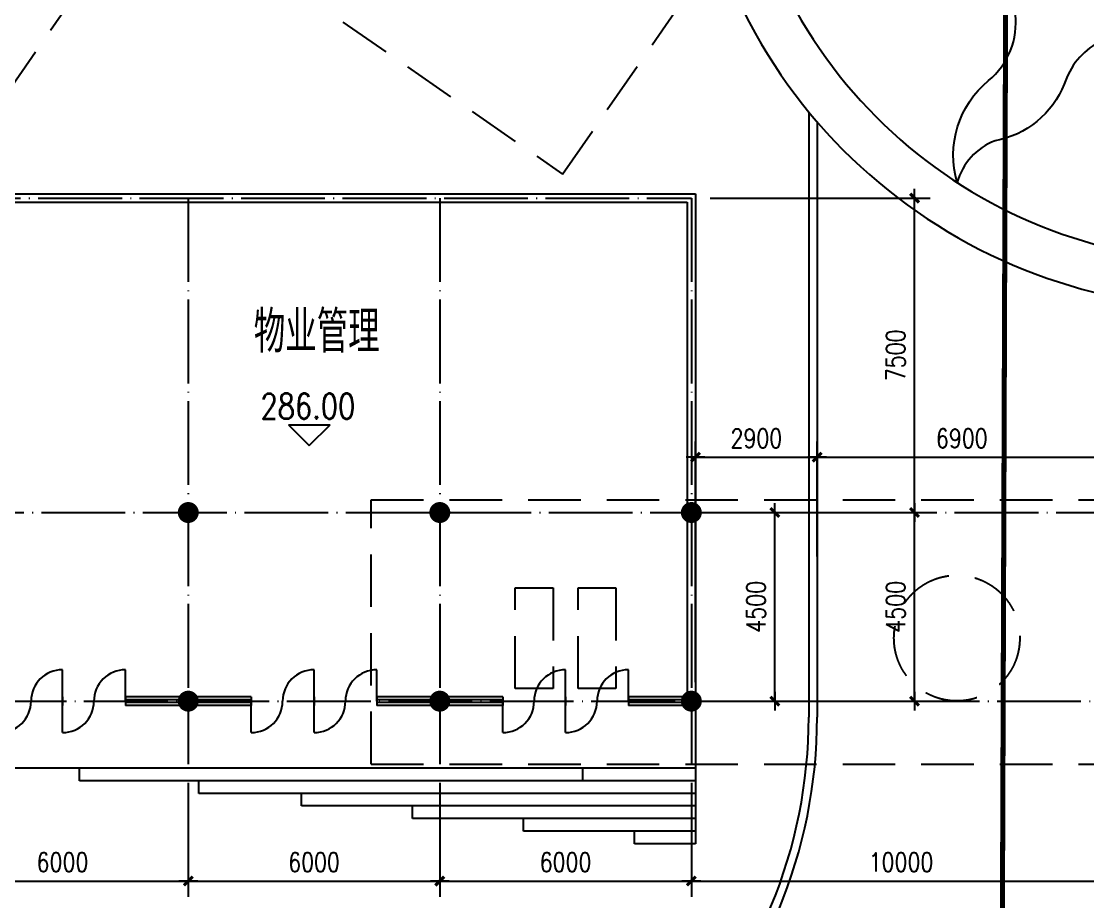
# Model space of a CAD drawing. Extents: x -335094 to -220327, y -102194 to 60595.
# Drawn here: x -300603 to -275169, y 15178 to 36178 of the extents above; entities that cross this region are included whole.
import ezdxf
from ezdxf.enums import TextEntityAlignment as Align

# ---------------------------------------------------------------- set-up
doc = ezdxf.new("R2010")
doc.units = 0
doc.header["$LTSCALE"] = 1000
doc.header["$MEASUREMENT"] = 0
for name, pattern in [('CENTER', [2, 1.25, -0.25, 0.25, -0.25]), ('DOTE', [2.42, 2, -0.2, 0.02, -0.2]), ('HIDDEN', [0.375, 0.25, -0.125])]:
    doc.linetypes.add(name, pattern=pattern)
doc.layers.get('0').update_dxf_attribs({"linetype": 'CONTINUOUS'})
doc.layers.get('DEFPOINTS').update_dxf_attribs({"linetype": 'CONTINUOUS'})
for name, color, linetype in [('3', 84, 'CONTINUOUS'), ('6', 12, 'CONTINUOUS'), ('BB', 5, 'CONTINUOUS'), ('COLUMN', 7, 'CONTINUOUS'), ('DOTE', 1, 'DOTE'), ('PUB_DIM', 84, 'CONTINUOUS'), ('PUB_TEXT', 7, 'CONTINUOUS'), ('WALL', 255, 'CONTINUOUS'), ('WINDOW', 84, 'CONTINUOUS'), ('WINDOW_TEXT', 7, 'CONTINUOUS')]:
    doc.layers.add(name, color=color, linetype=linetype)
doc.styles.add('_HZTXT', font='txt', dxfattribs={"width": 0.9, "bigfont": 'HZTXT'})
doc.styles.add('DIM_FONT', font='SIMPLEX', dxfattribs={"width": 0.8})
doc.styles.add('SIMPLEX', font='SIMPLEX.SHX')
doc.dimstyles.new('DIMN150', dxfattribs={"dimscale": 1.5, "dimtxt": 300, "dimasz": 1, "dimexe": 250, "dimexo": 300, "dimgap": 150, "dimtad": 1, "dimdec": 0, "dimlfac": 0.05, "dimzin": 0, "dimtxsty": 'DIM_FONT', "dimblk": '_DIMX', "dimblk1": '_DIMX', "dimblk2": '_DIMX', "dimsah": 1, "dimcen": 100, "dimdle": 250, "dimclrd": 3, "dimclre": 3, "dimclrt": 7, "dimazin": 3, "dimtfac": 1, "dimtdec": 0, "dimtix": 1, "dimtmove": 0, "dimatfit": 3, "dimtolj": 1, "dimtzin": 0})

# ---------------------------------------------------------------- blocks, each defined once
blk = doc.blocks.new('_DIMX')
blk.add_line((-150, 0), (150, 0))
at = {"const_width": 50}
blk.add_lwpolyline([(-70, -70), (70, 70)], dxfattribs=at)
blk = doc.blocks.new('*D61')
at = {"color": 3, "linetype": 'BYBLOCK'}
for p, q in [((-2000, 19511), (-2000, 15296)), ((-11998, 15671), (-2002, 15671))]:
    blk.add_line(p, q, dxfattribs=at)
at = {"layer": 'DEFPOINTS', "color": 0, "linetype": 'BYBLOCK'}
for p in [(-2000, 19961), (-12000, 18461), (-2000, 15671)]:
    blk.add_point(p, dxfattribs=at)
at = {"color": 3, "linetype": 'BYBLOCK', "xscale": 1.5, "yscale": 1.5, "zscale": 1.5, "rotation": 180}
blk.add_blockref('_DIMX', (-12000, 15671), dxfattribs=at)
at = {"color": 3, "linetype": 'BYBLOCK', "xscale": 1.5, "yscale": 1.5, "zscale": 1.5}
blk.add_blockref('_DIMX', (-2000, 15671), dxfattribs=at)
at = {"color": 7, "linetype": 'BYBLOCK', "insert": (-7000, 16121), "char_height": 450, "attachment_point": 5, "style": 'DIM_FONT'}
blk.add_mtext('\\A1;10000', dxfattribs=at)
blk = doc.blocks.new('*D60')
at = {"color": 3, "linetype": 'BYBLOCK'}
for p, q in [((-12000, 18011), (-12000, 15296)), ((-17998, 15671), (-12001, 15671))]:
    blk.add_line(p, q, dxfattribs=at)
at = {"layer": 'DEFPOINTS', "color": 0, "linetype": 'BYBLOCK'}
for p in [(-18000, 18461), (-12000, 18461), (-12000, 15671)]:
    blk.add_point(p, dxfattribs=at)
at = {"color": 3, "linetype": 'BYBLOCK', "xscale": 1.5, "yscale": 1.5, "zscale": 1.5, "rotation": 180}
blk.add_blockref('_DIMX', (-18000, 15671), dxfattribs=at)
at = {"color": 3, "linetype": 'BYBLOCK', "xscale": 1.5, "yscale": 1.5, "zscale": 1.5}
blk.add_blockref('_DIMX', (-12000, 15671), dxfattribs=at)
at = {"color": 7, "linetype": 'BYBLOCK', "insert": (-15000, 16121), "char_height": 450, "attachment_point": 5, "style": 'DIM_FONT'}
blk.add_mtext('\\A1;6000', dxfattribs=at)
blk = doc.blocks.new('*D59')
at = {"color": 3, "linetype": 'BYBLOCK'}
for p, q in [((-18000, 18011), (-18000, 15296)), ((-23998, 15671), (-18001, 15671))]:
    blk.add_line(p, q, dxfattribs=at)
at = {"layer": 'DEFPOINTS', "color": 0, "linetype": 'BYBLOCK'}
for p in [(-24000, 18461), (-18000, 18461), (-18000, 15671)]:
    blk.add_point(p, dxfattribs=at)
at = {"color": 3, "linetype": 'BYBLOCK', "xscale": 1.5, "yscale": 1.5, "zscale": 1.5, "rotation": 180}
blk.add_blockref('_DIMX', (-24000, 15671), dxfattribs=at)
at = {"color": 3, "linetype": 'BYBLOCK', "xscale": 1.5, "yscale": 1.5, "zscale": 1.5}
blk.add_blockref('_DIMX', (-18000, 15671), dxfattribs=at)
at = {"color": 7, "linetype": 'BYBLOCK', "insert": (-21000, 16121), "char_height": 450, "attachment_point": 5, "style": 'DIM_FONT'}
blk.add_mtext('\\A1;6000', dxfattribs=at)
blk = doc.blocks.new('*D58')
at = {"color": 3, "linetype": 'BYBLOCK'}
for p, q in [((-30000, 18011), (-30000, 15296)), ((-24000, 18011), (-24000, 15296)), ((-29998, 15671), (-24001, 15671))]:
    blk.add_line(p, q, dxfattribs=at)
at = {"layer": 'DEFPOINTS', "color": 0, "linetype": 'BYBLOCK'}
for p in [(-30000, 18461), (-24000, 18461), (-24000, 15671)]:
    blk.add_point(p, dxfattribs=at)
at = {"color": 3, "linetype": 'BYBLOCK', "xscale": 1.5, "yscale": 1.5, "zscale": 1.5, "rotation": 180}
blk.add_blockref('_DIMX', (-30000, 15671), dxfattribs=at)
at = {"color": 3, "linetype": 'BYBLOCK', "xscale": 1.5, "yscale": 1.5, "zscale": 1.5}
blk.add_blockref('_DIMX', (-24000, 15671), dxfattribs=at)
at = {"color": 7, "linetype": 'BYBLOCK', "insert": (-27000, 16121), "char_height": 450, "attachment_point": 5, "style": 'DIM_FONT'}
blk.add_mtext('\\A1;6000', dxfattribs=at)
blk = doc.blocks.new('*D78')
at = {"color": 3, "linetype": 'BYBLOCK'}
for p, q in [((-2100, 25011), (-2100, 26156)), ((-8999, 25781), (-2102, 25781))]:
    blk.add_line(p, q, dxfattribs=at)
at = {"layer": 'DEFPOINTS', "color": 0, "linetype": 'BYBLOCK'}
for p in [(-2100, 25781), (-2100, 24561), (-9000, 22961)]:
    blk.add_point(p, dxfattribs=at)
at = {"color": 3, "linetype": 'BYBLOCK', "xscale": 1.5, "yscale": 1.5, "zscale": 1.5, "rotation": 180}
blk.add_blockref('_DIMX', (-9000, 25781), dxfattribs=at)
at = {"color": 3, "linetype": 'BYBLOCK', "xscale": 1.5, "yscale": 1.5, "zscale": 1.5}
blk.add_blockref('_DIMX', (-2100, 25781), dxfattribs=at)
at = {"color": 7, "linetype": 'BYBLOCK', "insert": (-5550, 26231), "char_height": 450, "attachment_point": 5, "style": 'DIM_FONT'}
blk.add_mtext('\\A1;6900', dxfattribs=at)
blk = doc.blocks.new('*D77')
at = {"color": 3, "linetype": 'BYBLOCK'}
for p, q in [((-284521, 20411), (-284521, 26156)), ((-281621, 23411), (-281621, 26156)), ((-284520, 25781), (-281623, 25781))]:
    blk.add_line(p, q, dxfattribs=at)
at = {"layer": 'DEFPOINTS', "color": 0, "linetype": 'BYBLOCK'}
for p in [(-281621, 25781), (-281621, 22961), (-284521, 19961)]:
    blk.add_point(p, dxfattribs=at)
at = {"color": 3, "linetype": 'BYBLOCK', "xscale": 1.5, "yscale": 1.5, "zscale": 1.5, "rotation": 180}
blk.add_blockref('_DIMX', (-284521, 25781), dxfattribs=at)
at = {"color": 3, "linetype": 'BYBLOCK', "xscale": 1.5, "yscale": 1.5, "zscale": 1.5}
blk.add_blockref('_DIMX', (-281621, 25781), dxfattribs=at)
at = {"color": 7, "linetype": 'BYBLOCK', "insert": (-283071, 26231), "char_height": 450, "attachment_point": 5, "style": 'DIM_FONT'}
blk.add_mtext('\\A1;2900', dxfattribs=at)
blk = doc.blocks.new('*D72')
at = {"color": 3, "linetype": 'BYBLOCK'}
for p, q in [((-11550, 31961), (-6301, 31961)), ((-6676, 24463), (-6676, 31960))]:
    blk.add_line(p, q, dxfattribs=at)
at = {"layer": 'DEFPOINTS', "color": 0, "linetype": 'BYBLOCK'}
for p in [(-12000, 31961), (-6676, 31961), (-11900, 24461)]:
    blk.add_point(p, dxfattribs=at)
at = {"color": 3, "linetype": 'BYBLOCK', "xscale": 1.5, "yscale": 1.5, "zscale": 1.5}
for p, rotation in [((-6676, 31961), 90), ((-6676, 24461), 270)]:
    blk.add_blockref('_DIMX', p, dxfattribs=dict(at, rotation=rotation))
at = {"color": 7, "linetype": 'BYBLOCK', "insert": (-7126, 28211), "char_height": 450, "attachment_point": 5, "rotation": 90, "style": 'DIM_FONT'}
blk.add_mtext('\\A1;7500', dxfattribs=at)
blk = doc.blocks.new('*D71')
at = {"color": 3, "linetype": 'BYBLOCK'}
for p, q in [((-11450, 24461), (-6301, 24461)), ((-6676, 19963), (-6676, 24460)), ((-11425, 19961), (-6301, 19961))]:
    blk.add_line(p, q, dxfattribs=at)
at = {"layer": 'DEFPOINTS', "color": 0, "linetype": 'BYBLOCK'}
for p in [(-11900, 24461), (-6676, 24461), (-11875, 19961)]:
    blk.add_point(p, dxfattribs=at)
at = {"color": 3, "linetype": 'BYBLOCK', "xscale": 1.5, "yscale": 1.5, "zscale": 1.5}
for p, rotation in [((-6676, 24461), 90), ((-6676, 19961), 270)]:
    blk.add_blockref('_DIMX', p, dxfattribs=dict(at, rotation=rotation))
at = {"color": 7, "linetype": 'BYBLOCK', "insert": (-7126, 22211), "char_height": 450, "attachment_point": 5, "rotation": 90, "style": 'DIM_FONT'}
blk.add_mtext('\\A1;4500', dxfattribs=at)
blk = doc.blocks.new('M_A11UZJ')
for p, q in [((0.5, 0), (0.5, 0.5)), ((-0.5, -0.5), (-0.5, 0))]:
    blk.add_line(p, q)
for centre, start, end in [((-0.5, 0), 0, 0), ((0.5, 0), 90, 180), ((-0.5, 0), 270, 0)]:
    blk.add_arc(centre, 0.5, start, end)
blk = doc.blocks.new('_YZH')
at = {"const_width": 0.5}
blk.add_lwpolyline([(-0.25, 0, 1), (0.25, 0, 1)], format="xyb", close=True, dxfattribs=at)
blk = doc.blocks.new('*D73')
at = {"color": 3, "linetype": 'BYBLOCK'}
for p, q in [((-284071, 24461), (-282254, 24461)), ((-282629, 19963), (-282629, 24460)), ((-284046, 19961), (-282254, 19961))]:
    blk.add_line(p, q, dxfattribs=at)
at = {"layer": 'DEFPOINTS', "color": 0, "linetype": 'BYBLOCK'}
for p in [(-284521, 24461), (-282629, 24461), (-284496, 19961)]:
    blk.add_point(p, dxfattribs=at)
at = {"color": 3, "linetype": 'BYBLOCK', "xscale": 1.5, "yscale": 1.5, "zscale": 1.5}
for p, rotation in [((-282629, 24461), 90), ((-282629, 19961), 270)]:
    blk.add_blockref('_DIMX', p, dxfattribs=dict(at, rotation=rotation))
at = {"color": 7, "linetype": 'BYBLOCK', "insert": (-283079, 22211), "char_height": 450, "attachment_point": 5, "rotation": 90, "style": 'DIM_FONT'}
blk.add_mtext('\\A1;4500', dxfattribs=at)

msp = doc.modelspace()

# ---------------------------------------------------------------- linework, layer by layer
at = {"layer": '3'}
for p, q in [((-294233.399, 26551.126), (-293239.742, 26551.126)), ((-294233.399, 26551.126), (-293736.57, 26061.766)), ((-293736.57, 26061.766), (-293239.742, 26551.126))]:
    msp.add_line(p, q, dxfattribs=at)
msp.add_lwpolyline([(-273771.624, 37475.791, -0.250056001), (-274907.718, 35683.469, 0.187259608), (-275728.56, 34678.273, -0.259686602), (-277376.786, 33330.498, 0.241454643), (-278280.286, 32329.697, -0.300587836), (-277532.89, 34764.326, 0.25630937), (-276895.232, 36360.68, -0.295179867), (-275695.411, 38830.167)], format="xyb", dxfattribs=at)
at = {"layer": '3', "linetype": 'CENTER', "const_width": 120}
msp.add_lwpolyline([(-277118.157, 38653.49), (-277254.197, 0)], dxfattribs=at)
at = {"layer": '3'}
for radius, start, end in [(12787.775, 274.8682353, 105.7539001), (12787.775, 105.7539001, 274.872167), (12787.775, 105.7539001, 274.872167), (11675.795, 105.7539001, 274.872167), (11675.795, 105.7539001, 274.872167)]:
    msp.add_arc((-271933.677, 42129.938), radius, start, end, dxfattribs=at)
at = {"layer": '6', "linetype": 'HIDDEN', "ltscale": 5}
msp.add_lwpolyline([(-297560.32, 39360.15), (-287693.038, 32531.041), (-284278.483, 37464.682), (-299079.407, 47708.346), (-305908.516, 37841.064), (-300974.875, 34426.509)], close=True, dxfattribs=at)
at = {"layer": 'BB'}
for p, q in [((-281821.25, 34020.494), (-281821.25, 19582.937)), ((-281621.25, 33782.596), (-281621.25, 19582.937))]:
    msp.add_line(p, q, dxfattribs=at)
for radius in [12000, 11800]:
    msp.add_arc((-293621.25, 19582.937), radius, 269.8699071, 0, dxfattribs=at)
at = {"layer": 'DOTE'}
for p, q in [((-302621.202, 31961.062), (-284621.202, 31961.062)), ((-296621.202, 31961.062), (-296621.202, 18461.062)), ((-290621.202, 31961.062), (-290621.202, 18461.062)), ((-284621.202, 31961.062), (-284621.202, 18461.062)), ((-304963.438, 24461.062), (-238475.52, 24461.062)), ((-306368.779, 19961.062), (-245621.202, 19961.062))]:
    msp.add_line(p, q, dxfattribs=at)
at = {"layer": 'WALL', "linetype": 'BYBLOCK'}
for p, q in [((-302589.973, 32061.062), (-284521.202, 32061.062)), ((-284521.202, 32061.062), (-284521.202, 19861.062)), ((-302652.432, 31861.062), (-284721.202, 31861.062)), ((-284721.202, 31861.062), (-284721.202, 20061.062)), ((-299621.202, 20061.062), (-299621.202, 19861.062)), ((-299621.202, 20061.062), (-299621.202, 19861.062)), ((-298121.202, 20061.062), (-298121.202, 19861.062)), ((-295121.202, 20061.062), (-295121.202, 19861.062)), ((-293621.202, 20061.062), (-293621.202, 19861.062)), ((-293621.202, 20061.062), (-293621.202, 19861.062)), ((-292121.202, 20061.062), (-292121.202, 19861.062)), ((-289121.202, 20061.062), (-289121.202, 19861.062)), ((-287621.202, 20061.062), (-287621.202, 19861.062)), ((-287621.202, 20061.062), (-287621.202, 19861.062)), ((-286121.202, 20061.062), (-286121.202, 19861.062)), ((-284721.202, 20061.062), (-284721.202, 19861.062)), ((-284721.202, 20061.062), (-284721.202, 20061.062)), ((-284521.202, 19861.062), (-284721.202, 19861.062))]:
    msp.add_line(p, q, dxfattribs=at)
at = {"layer": 'WINDOW', "linetype": 'HIDDEN', "ltscale": 5}
for p, q in [((-292261.451, 24761.062), (-245921.202, 24761.062)), ((-292261.451, 18461.062), (-292261.451, 24761.062)), ((-292261.451, 18461.062), (-245921.202, 18461.062))]:
    msp.add_line(p, q, dxfattribs=at)
at = {"layer": 'WINDOW', "linetype": 'BYBLOCK'}
for p, q in [((-295121.202, 20061.062), (-298121.202, 20061.062)), ((-295121.202, 19994.395), (-298121.202, 19994.395)), ((-295121.202, 19927.729), (-298121.202, 19927.729)), ((-295121.202, 19861.062), (-298121.202, 19861.062)), ((-289121.202, 20061.062), (-292121.202, 20061.062)), ((-289121.202, 19994.395), (-292121.202, 19994.395)), ((-289121.202, 19927.729), (-292121.202, 19927.729)), ((-289121.202, 19861.062), (-292121.202, 19861.062)), ((-284721.202, 20061.062), (-286121.202, 20061.062)), ((-284721.202, 19994.395), (-286121.202, 19994.395)), ((-284721.202, 19927.729), (-286121.202, 19927.729)), ((-284721.202, 19861.062), (-286121.202, 19861.062)), ((-284521.202, 19861.062), (-284521.202, 16561.062)), ((-284521.202, 18361.062), (-306868.456, 18361.062)), ((-284521.202, 18061.062), (-299213.712, 18061.062)), ((-296371.202, 17761.062), (-296371.202, 18061.062)), ((-284521.202, 17761.062), (-296371.202, 17761.062)), ((-293917.948, 17461.062), (-293917.948, 17761.062)), ((-284521.202, 17461.062), (-293917.948, 17461.062)), ((-291270.065, 17161.062), (-291270.065, 17461.062)), ((-284521.202, 17161.062), (-291270.065, 17161.062)), ((-288622.183, 16861.062), (-288622.183, 17161.062)), ((-284521.202, 16861.062), (-288622.183, 16861.062)), ((-285974.301, 16561.062), (-285974.301, 16861.062)), ((-284521.202, 16561.062), (-285974.301, 16561.062))]:
    msp.add_line(p, q, dxfattribs=at)
at = {"layer": 'WINDOW', "linetype": 'HIDDEN', "ltscale": 5}
for points in [[(-288821.202, 20261.062), (-288821.202, 22661.062), (-287921.202, 22661.062), (-287921.202, 20261.062)], [(-287321.202, 20261.062), (-287321.202, 22661.062), (-286421.202, 22661.062), (-286421.202, 20261.062)]]:
    msp.add_lwpolyline(points, close=True, dxfattribs=at)
at = {"layer": 'WINDOW', "linetype": 'BYBLOCK'}
for points in [[(-299213.712, 18061.062), (-299213.712, 18361.062)], [(-287213.712, 18061.062), (-287213.712, 18361.062)]]:
    msp.add_lwpolyline(points, dxfattribs=at)
at = {"layer": 'WINDOW', "linetype": 'HIDDEN', "ltscale": 5}
msp.add_circle((-278288.251, 21465.232), 1500, dxfattribs=at)

# ---------------------------------------------------------------- block references
at = {"layer": 'COLUMN', "linetype": 'BYBLOCK', "xscale": 500, "yscale": 500, "zscale": 600}
for p in [(-296621.202, 24461.062), (-290621.202, 24461.062), (-284621.202, 24461.062), (-296621.202, 19961.062), (-290621.202, 19961.062), (-284621.202, 19961.062)]:
    msp.add_blockref('_YZH', p, dxfattribs=at)
at = {"layer": 'WINDOW', "linetype": 'BYBLOCK', "xscale": 1500, "yscale": 1500, "zscale": 1500}
for p in [(-300371.202, 19961.062), (-294371.202, 19961.062), (-292871.202, 19961.062), (-288371.202, 19961.062), (-286871.202, 19961.062)]:
    msp.add_blockref('M_A11UZJ', p, dxfattribs=at)
at = {"layer": 'WINDOW', "linetype": 'BYBLOCK', "xscale": -1500, "yscale": -1500, "zscale": 1500, "rotation": 180}
msp.add_blockref('M_A11UZJ', (-298871.202, 19961.062), dxfattribs=at)

# ---------------------------------------------------------------- texts
at = {"layer": 'PUB_TEXT', "style": '_HZTXT', "width": 0.75}
msp.add_text('物业管理', height=1000, dxfattribs=at).set_placement((-295057.313, 28271.851))
at = {"layer": 'PUB_TEXT', "linetype": 'CONTINUOUS', "style": 'DIM_FONT', "width": 0.8}
msp.add_text('286.00', height=600, dxfattribs=at).set_placement((-294899.156, 26696.721))
at = {"layer": 'WINDOW_TEXT', "style": 'SIMPLEX', "flags": 9}
msp.add_attdef('A', text='', height=1, rotation=180, dxfattribs=at).set_placement((-284721.202, 19961.062), align=Align.MIDDLE)

# ---------------------------------------------------------------- dimensions: what is measured, and where the dimension line sits
at = {"layer": 'PUB_DIM', "linetype": 'BYBLOCK'}
for base, p1, p2, override, picture, middle in [((-279297.301, 31961.062), (-284521.202, 24461.062), (-284621.202, 31961.062), {"dimlfac": 1, "dimse1": 1}, '*D72', (-279747.301, 28211.062)), ((-279297.301, 24461.062), (-284496.202, 19961.062), (-284521.202, 24461.062), {"dimlfac": 1}, '*D71', (-279747.301, 22211.062))]:
    dim = msp.add_linear_dim(base=base, p1=p1, p2=p2, angle=90, dimstyle='DIMN150', override=override, dxfattribs=at)
    dim.commit()
    dim.dimension.update_dxf_attribs({"geometry": picture, "text_midpoint": middle, "insert": (-272621.25, 0)})
dim = msp.add_linear_dim(base=(-281621.25, 25781.083), p1=(-284521.202, 19961.062), p2=(-281621.25, 22961.062), dimstyle='DIMN150', override={"dimlfac": 1}, dxfattribs=at)
dim.commit()
dim.dimension.update_dxf_attribs({"geometry": '*D77', "text_midpoint": (-283071.226, 26231.083)})
for base, p1, p2, override, picture, middle in [((-274721.25, 25781.083), (-281621.25, 22961.062), (-274721.25, 24561.062), {"dimlfac": 1, "dimse1": 1}, '*D78', (-278171.25, 26231.083)), ((-274621.25, 15670.904), (-284621.202, 18461.062), (-274621.25, 19961.062), {"dimlfac": 1, "dimse1": 1}, '*D61', (-279621.226, 16120.904)), ((-296621.202, 15670.904), (-302621.202, 18461.062), (-296621.202, 18461.062), {"dimlfac": 1}, '*D58', (-299621.202, 16120.904)), ((-290621.202, 15670.904), (-296621.202, 18461.062), (-290621.202, 18461.062), {"dimlfac": 1, "dimse1": 1}, '*D59', (-293621.202, 16120.904)), ((-284621.202, 15670.904), (-290621.202, 18461.062), (-284621.202, 18461.062), {"dimlfac": 1, "dimse1": 1}, '*D60', (-287621.202, 16120.904))]:
    dim = msp.add_linear_dim(base=base, p1=p1, p2=p2, dimstyle='DIMN150', override=override, dxfattribs=at)
    dim.commit()
    dim.dimension.update_dxf_attribs({"geometry": picture, "text_midpoint": middle, "insert": (-272621.25, 0)})
dim = msp.add_linear_dim(base=(-282628.821, 24461.062), p1=(-284496.202, 19961.062), p2=(-284521.202, 24461.062), angle=90, dimstyle='DIMN150', override={"dimlfac": 1}, dxfattribs=at)
dim.commit()
dim.dimension.update_dxf_attribs({"geometry": '*D73', "text_midpoint": (-283078.821, 22211.062)})

doc.saveas('drawing.dxf')
